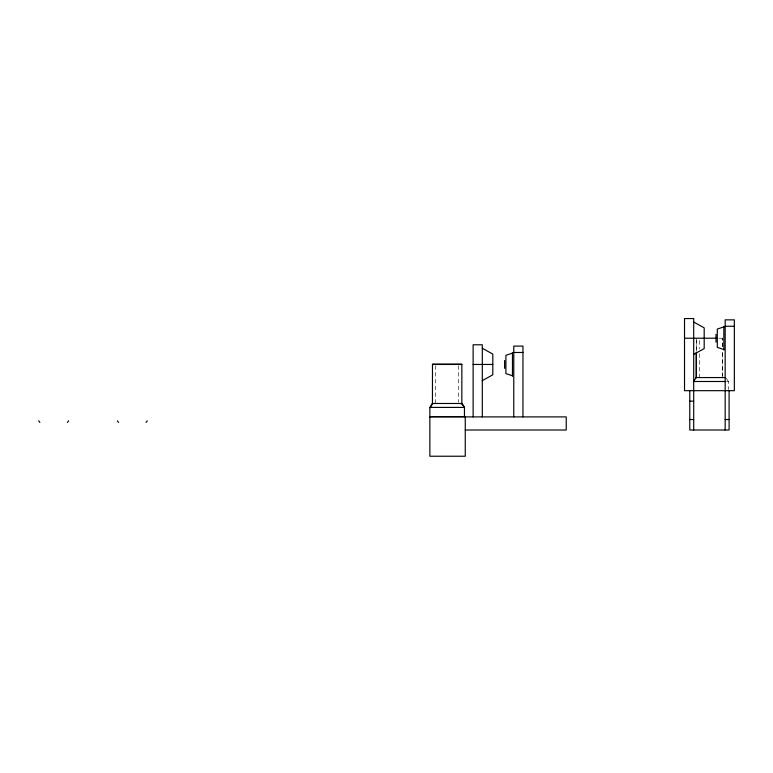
<?xml version="1.0" encoding="UTF-8"?>
<svg xmlns="http://www.w3.org/2000/svg" width="773" height="773" viewBox="0 0 773 773"><rect width="100%" height="100%" fill="white"/><g stroke="black" fill="none" stroke-linecap="round" stroke-linejoin="round"><path stroke-width="0.58" stroke-dasharray="3.87 2.9" d="M718.822 338.216L722.9 338.216M726.62 381.495L728.321 381.495L728.321 389.524M699.41 340.603L699.468 348.952M699.468 353.715L699.41 377.562M458.679 365.639L458.708 402.279M435.595 365.639L435.595 403.786M728.321 381.495L726.504 378.548L728.263 381.495M722.552 346.565L722.552 338.216L722.494 346.565M722.552 376.364L722.552 351.338L722.494 376.364M696.328 351.338L696.328 338.216L696.26 351.338"/><path stroke-width="1.16" d="M465.259 416.898L465.259 456.234L429.856 456.234L429.856 407.41L432.291 403.477L462.051 403.477L464.476 407.41L464.447 416.898M696.135 377.562L693.642 381.495L725.567 381.495M67.396 422.425L68.613 420.831M146.068 422.425L147.295 420.831M482.304 380.645L492.797 374.808L492.797 354.092L482.304 348.246M693.7 354.421L704.193 348.575L704.193 327.858L693.7 322.022M512.47 353.126L505.909 355.3L505.909 373.601L512.47 375.765M723.857 326.902L717.305 329.076L717.305 347.367L723.857 349.541M725.171 326.254L734.35 326.254M684.52 338.216L716.416 338.216M513.774 352.478L522.954 352.478M432.445 364.45L461.829 364.45M473.124 364.45L492.797 364.45M696.067 377.562L725.364 377.562M689.767 401.168L693.7 401.168M432.522 403.786L430.136 407.719M460.969 403.786L462.022 403.786L463.839 406.733M429.856 407.41L464.476 407.41M429.856 416.589L464.476 416.589M429.827 416.898L566.232 416.898L566.232 430.01L465.259 430.01M689.767 419.526L693.7 419.526M725.171 419.526L729.103 419.526M117.332 420.831L118.549 422.425M38.65 420.831L39.877 422.425M729.103 390.674L729.103 430.01L689.767 430.01L689.767 390.674M725.171 430.01L725.171 319.858L734.35 319.858L734.35 390.674L684.52 390.674L684.52 318.553L693.7 318.553L693.7 430.01M723.857 326.428L723.857 350.014M715.991 334.303L715.991 342.13M522.954 416.898L522.954 346.091L513.774 346.091L513.774 416.898M512.47 352.652L512.47 376.238M504.605 360.537L504.605 368.363M482.304 416.898L482.304 344.777L473.124 344.777L473.124 416.898M461.829 403.786L461.858 364.131L432.484 364.131L432.445 403.786M696.328 377.562L696.328 352.527L696.26 377.562"/></g></svg>
